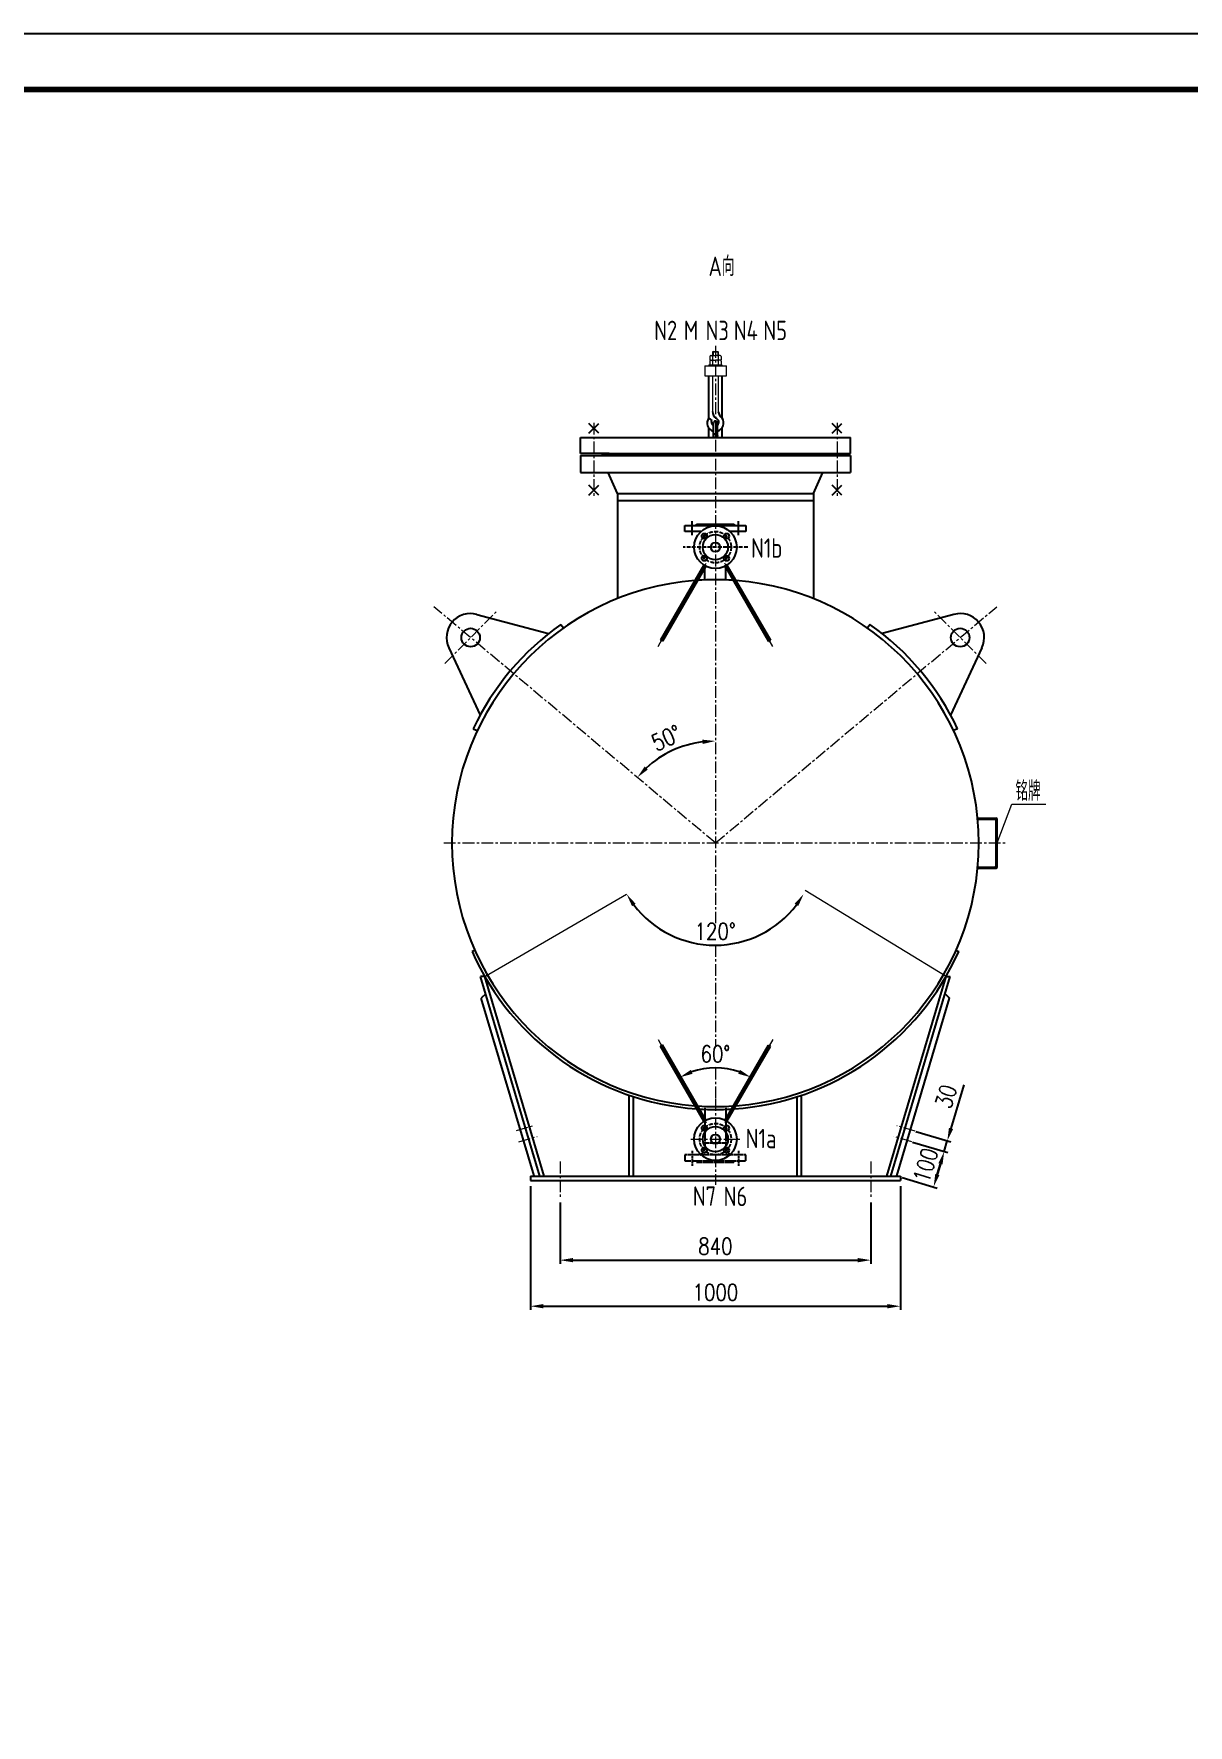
# Model space of a CAD drawing. Header units: millimetres. Extents: x 35105 to 485432, y -50286 to 1224.
# Drawn here: x 470158 to 473278, y -45937 to -41365 of the extents above; entities that cross this region are included whole.
import ezdxf
from ezdxf.enums import TextEntityAlignment as Align

# ---------------------------------------------------------------- set-up
doc = ezdxf.new("R2010")
doc.units = ezdxf.units.MM
for name, pattern in [('CENTER', [50.8, 31.75, -6.35, 6.35, -6.35]), ('DASHDOT-M', [36, 30, -3, 0, -3]), ('DASHDOT-S', [14, 10, -2, 0, -2]), ('HIDDEN-M', [7, 5, -2])]:
    doc.linetypes.add(name, pattern=pattern)
doc.layers.get('0').update_dxf_attribs({"lineweight": 18})
doc.layers.get('Defpoints').update_dxf_attribs({"lineweight": 18})
doc.layers.add('3（中心线）', color=1, linetype='CENTER', lineweight=20)
for name, color, linetype in [('BORDER', 7, 'Continuous'), ('CDR_DWG3', 1, 'DASHDOT-M'), ('CDR_DWG5', 6, 'HIDDEN-M'), ('DIM', 6, 'Continuous'), ('（1）细实线', 4, 'Continuous')]:
    doc.layers.add(name, color=color, linetype=linetype)
doc.styles.add('HZ', font='gbenor.shx', dxfattribs={"width": 0.9, "bigfont": 'gbcbig.shx'})
doc.styles.add('XW', font='romans.shx', dxfattribs={"width": 0.8, "bigfont": 'lytxt.shx'})
doc.dimstyles.new('15倍-基本式样', dxfattribs={"dimtxt": 45, "dimasz": 35, "dimexe": 10, "dimexo": 15, "dimgap": 15, "dimtad": 1, "dimdec": 1, "dimdsep": 46, "dimtxsty": 'XW', "dimcen": 0, "dimadec": 0, "dimazin": 0, "dimtfac": 1, "dimtdec": 1, "dimtmove": 0, "dimatfit": 3, "dimfxl": 1, "dimarcsym": 0})

# ---------------------------------------------------------------- blocks, each defined once
blk = doc.blocks.new('*D148')
at = {"color": 0, "lineweight": -2, "transparency": 16777216}
blk.add_arc((471999.4, -43552.4), 276.3, 217.326, 322.7365, dxfattribs=at)
at = {"color": 0, "transparency": 16777216}
for points in [[(471774.9, -43723.2), (471784.6, -43716.7), (471760.3, -43690.8)], [(472214.4, -43716.5), (472224.1, -43722.9), (472238.7, -43690.6)]]:
    blk.add_solid(points, dxfattribs=at)
at = {"layer": 'Defpoints', "color": 0, "transparency": 16777216}
for p in [(471824.3, -43451.3), (472153.2, -43463.4), (471905.1, -43812.1), (471374.9, -43913.9), (472625.5, -43913.9)]:
    blk.add_point(p, dxfattribs=at)
at = {"color": 0, "transparency": 16777216, "insert": (471999.5, -43791.2), "char_height": 45, "attachment_point": 5, "rotation": 0.0312, "style": 'XW'}
blk.add_mtext('120°', dxfattribs=at)
blk = doc.blocks.new('*D178')
at = {"color": 0, "lineweight": -2, "transparency": 16777216}
blk.add_arc((472000.2, -43552.4), 275.6, 97.2814, 132.7186, dxfattribs=at)
at = {"color": 0, "transparency": 16777216}
for points in [[(471964.9, -43273.2), (471965.6, -43284.9), (472000.2, -43276.8)], [(471817.5, -43354), (471809, -43345.9), (471789.1, -43375.3)]]:
    blk.add_solid(points, dxfattribs=at)
at = {"layer": 'Defpoints', "color": 0, "transparency": 16777216}
for p in [(472000.2, -42671.4), (471239, -42913.8), (471921.1, -43288.4), (472000.2, -43552.4), (472000.2, -43768.7)]:
    blk.add_point(p, dxfattribs=at)
at = {"color": 0, "transparency": 16777216, "insert": (471867.9, -43268.7), "char_height": 45, "attachment_point": 5, "rotation": 25, "style": 'XW'}
blk.add_mtext('50°', dxfattribs=at)
blk = doc.blocks.new('*D179')
at = {"color": 0, "lineweight": -2, "transparency": 16777216}
for p, q in [((471500.2, -44479.9), (471500.2, -44814.4)), ((472500.2, -44479.9), (472500.2, -44814.4)), ((471535.2, -44804.4), (472465.2, -44804.4))]:
    blk.add_line(p, q, dxfattribs=at)
at = {"color": 0, "transparency": 16777216}
for points in [[(471535.2, -44798.6), (471535.2, -44810.2), (471500.2, -44804.4)], [(472465.2, -44798.6), (472465.2, -44810.2), (472500.2, -44804.4)]]:
    blk.add_solid(points, dxfattribs=at)
at = {"layer": 'Defpoints', "color": 0, "transparency": 16777216}
for p in [(471500.2, -44464.9), (472500.2, -44464.9), (472500.2, -44804.4)]:
    blk.add_point(p, dxfattribs=at)
at = {"color": 0, "transparency": 16777216, "insert": (472000.2, -44766.9), "char_height": 45, "attachment_point": 5, "style": 'XW'}
blk.add_mtext('1000', dxfattribs=at)
blk = doc.blocks.new('*D198')
at = {"color": 0, "lineweight": -2, "transparency": 16777216}
for p, q in [((471580.2, -44524.2), (471580.2, -44689.9)), ((472420.2, -44524.2), (472420.2, -44689.9)), ((471615.2, -44679.9), (472385.2, -44679.9))]:
    blk.add_line(p, q, dxfattribs=at)
at = {"color": 0, "transparency": 16777216}
for points in [[(471615.2, -44674.1), (471615.2, -44685.7), (471580.2, -44679.9)], [(472385.2, -44674.1), (472385.2, -44685.7), (472420.2, -44679.9)]]:
    blk.add_solid(points, dxfattribs=at)
at = {"layer": 'Defpoints', "color": 0, "transparency": 16777216}
for p in [(471580.2, -44509.2), (472420.2, -44509.2), (472420.2, -44679.9)]:
    blk.add_point(p, dxfattribs=at)
at = {"color": 0, "transparency": 16777216, "insert": (472000.2, -44642.4), "char_height": 45, "attachment_point": 5, "style": 'XW'}
blk.add_mtext('840', dxfattribs=at)
blk = doc.blocks.new('*D248')
at = {"color": 0, "lineweight": -2, "transparency": 16777216}
for p, q in [((472533.1, -44360.7), (472628.2, -44389)), ((472600.1, -44448.5), (472608.6, -44419.7)), ((472504.6, -44456.6), (472599.7, -44484.9))]:
    blk.add_line(p, q, dxfattribs=at)
at = {"color": 0, "transparency": 16777216}
for points in [[(472603, -44418), (472614.2, -44421.4), (472618.6, -44386.2)], [(472594.5, -44446.8), (472605.7, -44450.1), (472590.1, -44482)]]:
    blk.add_solid(points, dxfattribs=at)
at = {"layer": 'Defpoints', "color": 0, "transparency": 16777216}
for p in [(472518.7, -44356.5), (472618.6, -44386.2), (472490.2, -44452.3)]:
    blk.add_point(p, dxfattribs=at)
at = {"color": 0, "transparency": 16777216, "insert": (472568.4, -44423.4), "char_height": 45, "attachment_point": 5, "rotation": 73.4431, "style": 'XW'}
blk.add_mtext('100', dxfattribs=at)
blk = doc.blocks.new('*D249')
at = {"color": 0, "lineweight": -2, "transparency": 16777216}
for p, q in [((472637.1, -44323.9), (472672.2, -44205.7)), ((472541.6, -44332), (472636.7, -44360.3)), ((472533.1, -44360.7), (472628.2, -44389)), ((472618.6, -44386.2), (472627.1, -44357.4)), ((472608.6, -44419.7), (472598.6, -44453.3))]:
    blk.add_line(p, q, dxfattribs=at)
at = {"color": 0, "transparency": 16777216}
for points in [[(472631.5, -44322.2), (472642.7, -44325.5), (472627.1, -44357.4)], [(472603, -44418), (472614.2, -44421.4), (472618.6, -44386.2)]]:
    blk.add_solid(points, dxfattribs=at)
at = {"layer": 'Defpoints', "color": 0, "transparency": 16777216}
for p in [(472527.2, -44327.7), (472518.7, -44356.5), (472627.1, -44357.4)]:
    blk.add_point(p, dxfattribs=at)
at = {"color": 0, "transparency": 16777216, "insert": (472623.7, -44237.3), "char_height": 45, "attachment_point": 5, "rotation": 73.4431, "style": 'XW'}
blk.add_mtext('30', dxfattribs=at)
blk = doc.blocks.new('*D250')
at = {"color": 0, "lineweight": -2, "transparency": 16777216}
blk.add_arc((472000.2, -44352), 192.1, 70.456, 109.544, dxfattribs=at)
at = {"color": 0, "transparency": 16777216}
for points in [[(471938.4, -44176.3), (471933.5, -44165.7), (471904.2, -44185.7)], [(472066.9, -44165.7), (472062, -44176.3), (472096.2, -44185.7)]]:
    blk.add_solid(points, dxfattribs=at)
at = {"layer": 'Defpoints', "color": 0, "transparency": 16777216}
for p in [(471845.4, -44083.8), (472155, -44083.8), (472033.5, -44162.8), (471975, -44308.4), (472025.3, -44308.4)]:
    blk.add_point(p, dxfattribs=at)
at = {"color": 0, "transparency": 16777216, "insert": (472000.2, -44122.4), "char_height": 45, "attachment_point": 5, "style": 'XW'}
blk.add_mtext('60°', dxfattribs=at)

msp = doc.modelspace()

# ---------------------------------------------------------------- linework, layer by layer
for p, q in [((472762.18911, -43552.43815), (472801.66178, -43447.71926)), ((472801.66178, -43447.71926), (472893.55727, -43447.71926)), ((471376.64973, -43912.89054), (471760.29512, -43690.83461)), ((472623.7274, -43912.89243), (472243.14455, -43680.58145)), ((472511.644, -44380.14971), (472511.644, -44380.14971)), ((472511.644, -44380.14971), (472511.644, -44380.14971))]:
    msp.add_line(p, q)
at = {"layer": '3（中心线）'}
for p, q in [((472000.18911, -42209.00626), (472000.18911, -42671.41942)), ((471671.46528, -42416.89243), (471671.46528, -42613.89243)), ((472328.91295, -42416.89243), (472328.91295, -42613.89243)), ((472000.18911, -42671.41942), (472000.18911, -43768.68181)), ((471845.35865, -43021.06666), (471975.03323, -42796.4637)), ((472155.01958, -43021.06666), (472025.345, -42796.4637)), ((472000.18911, -43552.43815), (471239.04743, -42913.76445)), ((472000.18911, -43552.43815), (472761.3308, -42913.76445)), ((471268.6682, -43067.13968), (471409.1566, -42926.65127)), ((472731.71003, -43067.13968), (472591.22163, -42926.65127)), ((471266.03687, -43552.43815), (472788.04627, -43552.43815)), ((472000.18911, -43828.70938), (472000.18911, -44099.92819)), ((471845.35865, -44083.80965), (471975.03323, -44308.4126)), ((472155.01958, -44083.80965), (472025.345, -44308.4126)), ((472000.18911, -44159.92819), (472000.18911, -44244.24318)), ((472000.18911, -44244.24318), (472000.18911, -44476.38684)), ((471462.89864, -44329.39896), (471510.17455, -44315.34411)), ((472540.16096, -44331.54994), (472490.68562, -44316.84121)), ((471468.76629, -44360.30606), (471518.24164, -44345.59733)), ((471934.13324, -44352.89243), (472066.67164, -44352.89243)), ((472531.61194, -44360.30606), (472482.13659, -44345.59733)), ((471580.18911, -44413.57198), (471580.18911, -44509.22406)), ((472420.18911, -44413.57198), (472420.18911, -44509.22406))]:
    msp.add_line(p, q, dxfattribs=at)
at = {"layer": 'BORDER', "color": 4, "linetype": 'Continuous', "lineweight": -3, "ltscale": 5, "const_width": 15.01786}
msp.add_lwpolyline([(464158.99123, -41515.64849), (476248.36623, -41515.64849), (476248.36623, -50135.89849), (464158.99123, -50135.89849)], close=True, dxfattribs=at)
at = {"layer": 'CDR_DWG3', "linetype": 'DASHDOT-S'}
for p, q in [((471937.68911, -42720.89243), (471937.68911, -42680.89243)), ((472062.68911, -42720.89243), (472062.68911, -42680.89243)), ((471976.07677, -42728.78009), (471964.19738, -42716.90069)), ((472024.30146, -42728.78009), (472036.18085, -42716.90069)), ((472087.68911, -42752.89243), (471912.68911, -42752.89243)), ((471976.07677, -42777.00477), (471964.19738, -42788.88416)), ((472024.30146, -42777.00477), (472036.18085, -42788.88416)), ((471976.07677, -44328.78009), (471964.19738, -44316.90069)), ((472024.30146, -44328.78009), (472036.18085, -44316.90069)), ((471976.07677, -44377.00477), (471964.19738, -44388.88416)), ((472024.30146, -44377.00477), (472036.18085, -44388.88416))]:
    msp.add_line(p, q, dxfattribs=at)
at = {"layer": 'CDR_DWG3', "linetype": 'DASHDOT-S', "ltscale": 0.5}
for p, q in [((471937.68911, -44384.89243), (471937.68911, -44424.89243)), ((472062.68911, -44384.89243), (472062.68911, -44424.89243))]:
    msp.add_line(p, q, dxfattribs=at)
at = {"layer": 'CDR_DWG3', "linetype": 'DASHDOT-S'}
for centre in [(472000.18911, -42752.89243), (472000.18911, -44352.89243)]:
    msp.add_circle(centre, 42.5, dxfattribs=at)
at = {"layer": 'CDR_DWG5', "linetype": 'HIDDEN-M', "ltscale": 0.5}
for p, q in [((471971.68911, -44264.3218), (471971.68911, -44362.89243)), ((472028.68911, -44264.3218), (472028.68911, -44362.89243)), ((471971.68911, -44370.89243), (471963.43985, -44391.73267)), ((471971.68911, -44362.89243), (471971.68911, -44370.89243)), ((471971.68911, -44362.89243), (472028.68911, -44362.89243)), ((472028.68911, -44362.89243), (472028.68911, -44370.89243)), ((472028.68911, -44370.89243), (472036.93838, -44391.73267)), ((471917.68911, -44394.89243), (471917.68911, -44411.89243)), ((472082.68911, -44394.89243), (471917.68911, -44394.89243)), ((471917.68911, -44411.89243), (472082.68911, -44411.89243)), ((471949.18911, -44411.89243), (471949.18911, -44414.89243)), ((471949.18911, -44414.89243), (472051.18911, -44414.89243)), ((472051.18911, -44414.89243), (472051.18911, -44411.89243)), ((472082.68911, -44411.89243), (472082.68911, -44394.89243))]:
    msp.add_line(p, q, dxfattribs=at)
for centre, start, end in [((471958.79082, -44389.89243), 270, 338.40468955), ((472041.58741, -44389.89243), 201.59531045, 270)]:
    msp.add_arc(centre, 5, start, end, dxfattribs=at)
at = {"layer": 'DIM', "color": 0}
msp.add_lwpolyline([(463783.5448, -50286.07707), (476398.5448, -50286.07707), (476398.5448, -41365.46992), (463783.5448, -41365.46992)], close=True, dxfattribs=at)
at = {"layer": '（1）细实线', "lineweight": 0}
for p, q in [((471984.90156, -42237.36411), (471984.90156, -42247.21033)), ((471987.49267, -42234.77299), (471988.52911, -42234.77299)), ((471987.49267, -42234.77299), (472000.18911, -42234.77299)), ((471993.97045, -42223.63122), (471992.41578, -42225.18588)), ((471992.41578, -42225.18588), (471992.41578, -42234.77299)), ((471992.41578, -42225.18588), (472007.96245, -42225.18588)), ((471992.41578, -42237.36411), (471992.41578, -42247.21033)), ((471993.97045, -42223.63122), (471993.97045, -42234.77299)), ((471993.97045, -42223.63122), (472006.40778, -42223.63122)), ((472012.88556, -42234.77299), (472000.18911, -42234.77299)), ((472006.40778, -42223.63122), (472006.40778, -42234.77299)), ((472006.40778, -42223.63122), (472007.96245, -42225.18588)), ((472007.96245, -42225.18588), (472007.96245, -42234.77299)), ((472007.96245, -42237.36411), (472007.96245, -42247.21033)), ((472015.47667, -42237.36411), (472015.47667, -42247.21033)), ((471971.42778, -42262.75699), (471971.42778, -42289.70455)), ((471971.42778, -42262.75699), (472030.59757, -42262.75699)), ((471982.56956, -42259.64766), (471982.56956, -42262.75699)), ((471982.56956, -42259.64766), (472017.80867, -42259.64766)), ((471984.90156, -42247.21033), (472000.18911, -42247.21033)), ((471984.90156, -42249.80144), (471984.90156, -42259.64766)), ((471987.49267, -42247.21033), (471988.52911, -42247.21033)), ((471992.41578, -42249.80144), (471992.41578, -42259.64766)), ((472015.47667, -42247.21033), (472000.18911, -42247.21033)), ((472007.96245, -42249.80144), (472007.96245, -42259.64766)), ((472015.47667, -42249.80144), (472015.47667, -42259.64766)), ((472017.80867, -42259.64766), (472017.80867, -42262.75699)), ((472030.59757, -42289.70455), (472030.59757, -42262.75699)), ((471971.42778, -42289.70455), (472030.59757, -42289.70455)), ((471992.41578, -42289.70455), (471992.41578, -42386.76783)), ((472007.96245, -42289.70455), (472007.96245, -42386.809))]:
    msp.add_line(p, q, dxfattribs=at)
at = {"layer": '（1）细实线'}
for p, q in [((471982.18911, -42404.33042), (471982.18911, -42289.70455)), ((472018.18911, -42404.33042), (472018.18911, -42289.70455)), ((471684.72353, -42445.15068), (471658.20703, -42418.63418)), ((471658.20703, -42445.15068), (471684.72353, -42418.63418)), ((471982.18911, -42404.33042), (471990.23191, -42410.27293)), ((471994.94398, -42451.64729), (471994.94398, -42417.62992)), ((472005.43425, -42451.64729), (472005.43425, -42417.62992)), ((472315.6547, -42445.15068), (472342.1712, -42418.63418)), ((472342.1712, -42445.15068), (472315.6547, -42418.63418)), ((471635.18911, -42456.89243), (472365.18911, -42456.89243)), ((471635.18911, -42499.39243), (471635.18911, -42456.89243)), ((471982.18911, -42442.36318), (471982.18911, -42430.92942)), ((471982.18911, -42456.89243), (471982.18911, -42442.36318)), ((472018.18911, -42456.89243), (472018.18911, -42430.92942)), ((472365.18911, -42499.39243), (472365.18911, -42456.89243)), ((471712.68911, -42499.39243), (471635.18911, -42499.39243)), ((471635.18911, -42504.89243), (471692.68911, -42504.89243)), ((471635.18911, -42504.89243), (471635.18911, -42550.89243)), ((471692.68911, -42502.89243), (471692.68911, -42504.89243)), ((471692.68911, -42502.89243), (471712.18911, -42502.89243)), ((471692.68911, -42504.89243), (472307.68911, -42504.89243)), ((472307.68911, -42502.89243), (471712.18911, -42502.89243)), ((471712.68911, -42499.39243), (472287.68911, -42499.39243)), ((471712.68911, -42499.39243), (471712.68911, -42502.89243)), ((472287.68911, -42499.39243), (472287.68911, -42502.89243)), ((472287.68911, -42499.39243), (472365.18911, -42499.39243)), ((472307.68911, -42502.89243), (472307.68911, -42504.89243)), ((472307.68911, -42504.89243), (472365.18911, -42504.89243)), ((472365.18911, -42504.89243), (472365.18911, -42550.89243)), ((471635.18911, -42550.89243), (472365.18911, -42550.89243)), ((471635.18911, -42550.89243), (472365.18911, -42550.89243)), ((471735.18911, -42607.89243), (471710.18911, -42550.89243)), ((472265.18911, -42607.89243), (472290.18911, -42550.89243)), ((471658.20703, -42612.15068), (471684.72353, -42585.63418)), ((471684.72353, -42612.15068), (471658.20703, -42585.63418)), ((472342.1712, -42612.15068), (472315.6547, -42585.63418)), ((472315.6547, -42612.15068), (472342.1712, -42585.63418)), ((471735.18911, -42607.89243), (472265.18911, -42607.89243)), ((471735.18911, -42607.89243), (471735.18911, -42892.04524)), ((472265.18911, -42627.89243), (471735.18911, -42627.89243)), ((472265.18911, -42607.89243), (472265.18911, -42892.04524)), ((471917.68911, -42710.89243), (471917.68911, -42693.89243)), ((471917.68911, -42693.89243), (472082.68911, -42693.89243)), ((471949.18911, -42693.89243), (471949.18911, -42690.89243)), ((471949.18911, -42690.89243), (472051.18911, -42690.89243)), ((472051.18911, -42690.89243), (472051.18911, -42693.89243)), ((472082.68911, -42693.89243), (472082.68911, -42710.89243)), ((471960.91762, -42710.89243), (471917.68911, -42710.89243)), ((472082.68911, -42710.89243), (472039.4606, -42710.89243)), ((471968.88019, -42801.12107), (471851.57344, -43004.30232)), ((471974.07635, -42804.12107), (471856.76959, -43007.30232)), ((471971.68911, -42841.46306), (471971.68911, -42808.25588)), ((472026.30188, -42804.12107), (472143.60863, -43007.30232)), ((472028.68911, -42841.46306), (472028.68911, -42808.25588)), ((472031.49803, -42801.12107), (472148.80479, -43004.30232)), ((471355.3737, -42934.47223), (471549.29953, -42986.4345)), ((471582.25183, -42961.4868), (471589.18638, -42971.28026)), ((472418.1264, -42961.4868), (472411.19185, -42971.28026)), ((472645.00452, -42934.47223), (472451.07869, -42986.4345)), ((471856.76959, -43007.30232), (471851.57344, -43004.30232)), ((472143.60863, -43007.30232), (472148.80479, -43004.30232)), ((471279.64046, -43024.72759), (471364.41558, -43206.52843)), ((472720.73777, -43024.72759), (472635.96264, -43206.52843)), ((471345.64159, -43243.4679), (471356.49044, -43248.59648)), ((472654.73664, -43243.4679), (472643.88778, -43248.59648)), ((472708.98242, -43485.39388), (472759.18911, -43485.39388)), ((472709.2617, -43488.39388), (472756.18911, -43488.39388)), ((472759.18911, -43614.39388), (472759.18911, -43491.39388)), ((472762.18911, -43617.39388), (472762.18911, -43488.39388)), ((472708.98214, -43620.39388), (472759.18911, -43620.39388)), ((472709.26144, -43617.39388), (472756.18911, -43617.39388)), ((471349.81193, -43842.63976), (471342.50432, -43845.89534)), ((472650.5663, -43842.63976), (472657.87391, -43845.89534)), ((471525.68667, -44452.89243), (471365.14729, -43912.89054)), ((471376.64973, -43912.89054), (471365.14729, -43912.89054)), ((471537.18911, -44452.89243), (471376.64973, -43912.89054)), ((472463.18911, -44452.89243), (472623.7285, -43912.89054)), ((472474.69156, -44452.89243), (472635.23094, -43912.89054)), ((472623.7285, -43912.89054), (472635.23094, -43912.89054)), ((471379.24148, -43960.29879), (471367.4273, -43972.11297)), ((471510.18911, -44452.31693), (471367.4273, -43972.11297)), ((472490.18911, -44452.31693), (472632.95092, -43972.11297)), ((472621.13675, -43960.29879), (472632.95092, -43972.11297)), ((471856.76959, -44098.48253), (471851.57344, -44101.48253)), ((471968.88019, -44304.66379), (471851.57344, -44101.48253)), ((471974.07635, -44301.66379), (471856.76946, -44098.4823)), ((472026.30188, -44301.66379), (472143.60877, -44098.4823)), ((472031.49803, -44304.66379), (472148.80479, -44101.48253)), ((472143.60863, -44098.48253), (472148.80479, -44101.48253)), ((471767.18911, -44452.89243), (471767.18911, -44234.14935)), ((471779.18911, -44452.89243), (471779.18911, -44238.13618)), ((472221.18911, -44452.89243), (472221.18911, -44238.13618)), ((472233.18911, -44452.89243), (472233.18911, -44234.14935)), ((471500.18911, -44452.89243), (472500.18911, -44452.89243)), ((471500.18911, -44452.89243), (471500.18911, -44464.89243)), ((471500.18911, -44464.89243), (472500.18911, -44464.89243)), ((472500.18911, -44452.89243), (472500.18911, -44464.89243))]:
    msp.add_line(p, q, dxfattribs=at)
for centre, radius in [((472000.18911, -42451.64729), 5.24514), ((472000.18911, -42752.89243), 57.5), ((471970.13708, -42722.84039), 7), ((472000.18911, -42752.89243), 34), ((472000.18911, -42752.89243), 12.5), ((472030.24115, -42722.84039), 7), ((471970.13708, -42782.94447), 7), ((472030.24115, -42782.94447), 7), ((471338.55047, -42997.25741), 25), ((472661.82776, -42997.25741), 25), ((472000.18911, -44352.89243), 57.5), ((471970.13708, -44322.84039), 7), ((472000.18911, -44352.89243), 34), ((472000.18911, -44352.89243), 12.5), ((472030.24115, -44322.84039), 7), ((471970.13708, -44382.94447), 7), ((472030.24115, -44382.94447), 7)]:
    msp.add_circle(centre, radius, dxfattribs=at)
at = {"layer": '（1）细实线', "lineweight": 0}
for centre, start, end in [((471987.49267, -42237.36411), 90, 180), ((471989.82467, -42237.36411), 0, 90), ((471995.00689, -42237.36411), 90, 180), ((472005.37134, -42237.36411), 0, 90), ((472010.55356, -42237.36411), 90, 180), ((472012.88556, -42237.36411), 0, 90), ((471987.49267, -42249.80144), 90, 180), ((471989.82467, -42249.80144), 0, 90), ((471995.00689, -42249.80144), 90, 180), ((472005.37134, -42249.80144), 0, 90), ((472010.55356, -42249.80144), 90, 180), ((472012.88556, -42249.80144), 0, 90)]:
    msp.add_arc(centre, 2.59111, start, end, dxfattribs=at)
at = {"layer": '（1）细实线'}
for centre, radius, start, end in [((472000.18911, -42417.62992), 22.38027, 143.54075499, 256.44584805), ((471999.1672, -42414.86722), 10.04724, 152.78899375, 245.14412015), ((472015.26205, -42386.3413), 22.85025, 178.93044479, 237.01366308), ((472000.18911, -42417.62992), 5.24514, 0, 180), ((471999.1672, -42414.86722), 10.04724, 308.5911028, 68.67181052), ((472000.18911, -42417.62992), 22.38027, 283.55415195, 36.45924501), ((472036.23654, -42382.05156), 28.67155, 189.55120699, 230.99013261), ((471958.79082, -42715.89243), 5, 69.15069683, 90), ((472041.58741, -42715.89243), 5, 90, 110.84930317), ((472000.18911, -43552.89243), 712, 94.47254284, 265.52745716), ((472000.18911, -43552.89243), 712, 86.11110202, 93.88889798), ((472000.18911, -43552.89243), 712, 274.47254284, 85.52745716), ((471338.55047, -42997.25741), 65, 75, 205), ((472000.18911, -43552.89243), 724, 125.24824962, 154.69847366), ((472000.18911, -43552.89243), 724, 25.30152634, 54.75175039), ((472661.82776, -42997.25741), 65, 335, 105), ((472756.18911, -43491.39388), 3, 0, 90), ((472759.18911, -43488.39388), 3, 0, 90), ((472756.18911, -43614.39388), 3, 270, 0), ((472759.18911, -43617.39388), 3, 270, 360), ((472000.18911, -43552.89243), 720, 204.01328764, 265.96341026), ((472000.18911, -43552.89243), 720, 274.03658974, 335.98671236), ((472000.18911, -43552.89243), 712, 266.11110202, 273.88889798), ((472000.18911, -43552.89243), 720, 266.53765118, 273.46234882)]:
    msp.add_arc(centre, radius, start, end, dxfattribs=at)

# ---------------------------------------------------------------- texts
at = {"color": 0, "style": 'HZ', "width": 0.9}
for s, p in [('A向', (472016.72087, -41990.88026)), ('N2', (471865.89567, -42167.03096)), ('M', (471934.39525, -42167.03096)), ('N3', (472005.16401, -42167.03096)), ('N4', (472082.29808, -42167.03096)), ('N5', (472161.75382, -42167.03096)), ('N1b', (472138.77483, -42755.12488)), ('铭牌', (472845.22426, -43409.19893)), ('N1a', (472123.70676, -44351.09358)), ('N7', (471970.5254, -44506.81338)), ('N6', (472054.40106, -44507.63801))]:
    msp.add_text(s, height=52.5625, dxfattribs=at).set_placement(p, align=Align.MIDDLE)

# ---------------------------------------------------------------- dimensions: what is measured, and where the dimension line sits
for base, line1, line2, picture, middle in [((471921.14864, -43288.42459), ((472000.18911, -43552.43815), (471239.04743, -42913.76445)), ((472000.18911, -42671.41942), (472000.18911, -43768.68181)), '*D178', (471867.87102, -43268.68108)), ((472033.53923, -44162.84594), ((471845.35865, -44083.80965), (471975.03323, -44308.4126)), ((472155.01958, -44083.80965), (472025.345, -44308.4126)), '*D250', (472000.18911, -44122.42819))]:
    dim = msp.add_angular_dim_2l(base=base, line1=line1, line2=line2, dimstyle='15倍-基本式样')
    dim.commit()
    dim.dimension.update_dxf_attribs({"geometry": picture, "text_midpoint": middle})
dim = msp.add_angular_dim_2l(base=(471905.1007, -43812.11685), line1=((471824.30085, -43451.34329), (472625.45946, -43913.89243)), line2=((471374.91877, -43913.89243), (472153.24729, -43463.39187)), dimstyle='15倍-基本式样')
dim.commit()
dim.dimension.update_dxf_attribs({"geometry": '*D148', "text_midpoint": (471999.55292, -43828.70938), "dimtype": 162})
dim = msp.add_aligned_dim(p1=(472518.68586, -44356.46321), p2=(472527.23488, -44327.7071), distance=-104.21854, dimstyle='15倍-基本式样')
dim.commit()
dim.dimension.update_dxf_attribs({"geometry": '*D249', "text_midpoint": (472623.71409, -44237.30954)})
dim = msp.add_linear_dim(base=(472618.58321, -44386.1621), p1=(472490.18911, -44452.31693), p2=(472518.68586, -44356.46321), angle=73.44309639, dimstyle='15倍-基本式样')
dim.commit()
dim.dimension.update_dxf_attribs({"geometry": '*D248', "text_midpoint": (472604.33484, -44434.08896), "dimtype": 161})
dim = msp.add_linear_dim(base=(472500.18911, -44804.38567), p1=(471500.18911, -44464.89243), p2=(472500.18911, -44464.89243), dimstyle='15倍-基本式样')
dim.commit()
dim.dimension.update_dxf_attribs({"geometry": '*D179', "text_midpoint": (472000.18911, -44804.38567), "dimtype": 160})
dim = msp.add_linear_dim(base=(472420.18911, -44679.90821), p1=(471580.18911, -44509.22406), p2=(472420.18911, -44509.22406), dimstyle='15倍-基本式样')
dim.commit()
dim.dimension.update_dxf_attribs({"geometry": '*D198', "text_midpoint": (472000.18911, -44642.40821)})

doc.saveas('drawing.dxf')
